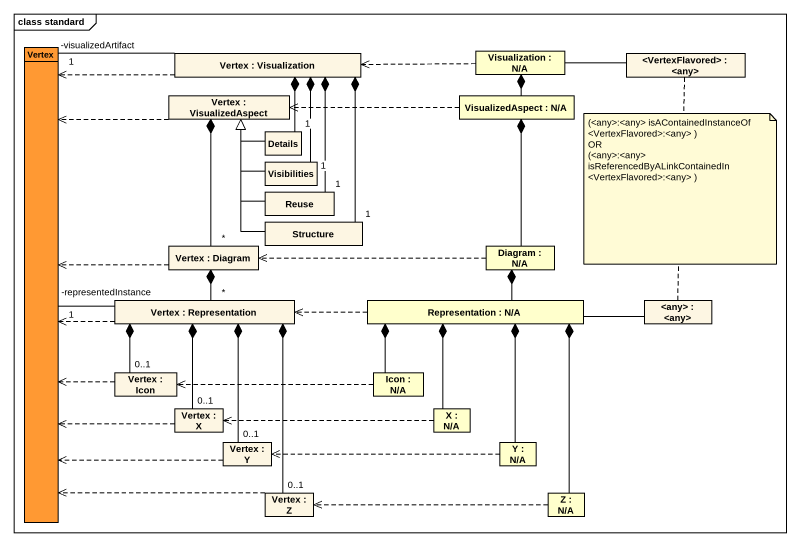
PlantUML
@startuml
mainframe class standard
hide circle
hide empty members
class Vertex #FF9933
class "Vertex : Visualization" as Vertex_Visualization
class "Visualization : N/A" as Visualization_N_A #FFFFCC
class "<VertexFlavored> : <any>" as VertexFlavored_any
class "Vertex : VisualizedAspect" as Vertex_VisualizedAspect
class "VisualizedAspect : N/A" as VisualizedAspect_N_A #FFFFCC
class Details
class Visibilities
class Structure
class Reuse
class "Vertex : Diagram" as Vertex_Diagram
class "Diagram : N/A" as Diagram_N_A #FFFFCC
class "Vertex : Representation" as Vertex_Representation
class "Representation : N/A" as Representation_N_A #FFFFCC
class "<any> : <any>" as any_any
class "Vertex : Icon" as Vertex_Icon
class "Icon : N/A" as Icon_N_A #FFFFCC
class "Vertex : X" as Vertex_X
class "X : N/A" as X_N_A #FFFFCC
class "Vertex : Y" as Vertex_Y
class "Y : N/A" as Y_N_A #FFFFCC
class "Vertex : Z" as Vertex_Z
class "Z : N/A" as Z_N_A #FFFFCC
Vertex_Visualization -- "1\n-visualizedArtifact" Vertex
Vertex_Visualization ..> Vertex
Vertex_Visualization *-- "1" Details
Vertex_Visualization *-- "1" Visibilities
Vertex_Visualization *-- "1" Structure
Vertex_Visualization *-- "1" Reuse
Visualization_N_A .left.> Vertex_Visualization
Visualization_N_A -right- VertexFlavored_any
Visualization_N_A *-- VisualizedAspect_N_A
Vertex_VisualizedAspect ..> Vertex
Vertex_VisualizedAspect *-- "*" Vertex_Diagram
VisualizedAspect_N_A .left.> Vertex_VisualizedAspect
VisualizedAspect_N_A *-- Diagram_N_A
Details -up-|> Vertex_VisualizedAspect
Visibilities -up-|> Vertex_VisualizedAspect
Structure -up-|> Vertex_VisualizedAspect
Reuse -up-|> Vertex_VisualizedAspect
Vertex_Diagram .left.> Vertex
Vertex_Diagram *-- "*" Vertex_Representation
Diagram_N_A .left.> Vertex_Diagram
Diagram_N_A *-- Representation_N_A
Vertex_Representation -left- "1\n-representedInstance" Vertex
Vertex_Representation .left.> Vertex
Vertex_Representation *-- "0..1" Vertex_Icon
Vertex_Representation *-- "0..1" Vertex_X
Vertex_Representation *-- "0..1" Vertex_Y
Vertex_Representation *-- "0..1" Vertex_Z
Representation_N_A .left.> Vertex_Representation
Representation_N_A -right- any_any
Representation_N_A *-- Icon_N_A
Representation_N_A *-- X_N_A
Representation_N_A *-- Y_N_A
Representation_N_A *-- Z_N_A
Vertex_Icon .up.> Vertex
Icon_N_A .left.> Vertex_Icon
Vertex_X .up.> Vertex
X_N_A .left.> Vertex_X
Vertex_Y .up.> Vertex
Y_N_A .left.> Vertex_Y
Vertex_Z .up.> Vertex
Z_N_A .left.> Vertex_Z
note as N1
  (<any>:<any> isAContainedInstanceOf <VertexFlavored>:<any> )
  OR
  (<any>:<any> isReferencedByALinkContainedIn <VertexFlavored>:<any> )
end note
N1 .. VertexFlavored_any
N1 .. any_any
@enduml
